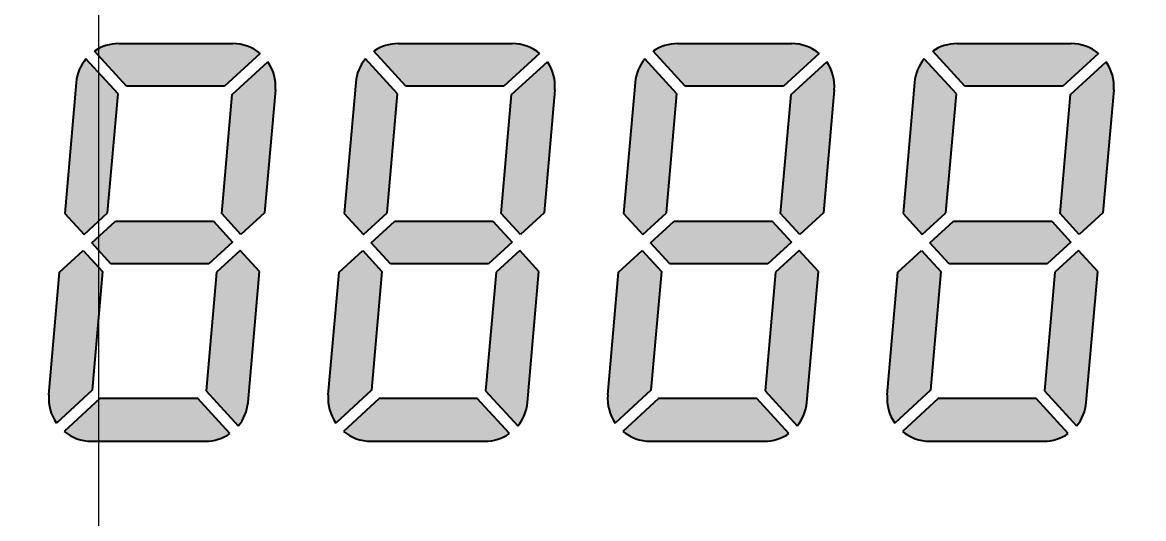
# Model space of a CAD drawing. Header units: millimetres. Extents: x 0 to 1188, y 0 to 840.
# Drawn here: x 298.41 to 313.56, y 662.41 to 669.12 of the extents above; entities that cross this region are included whole.
import ezdxf

# ---------------------------------------------------------------- set-up
doc = ezdxf.new("R2010")
doc.units = ezdxf.units.MM
doc.layers.add('5剖面线层', color=2, linetype='Continuous', lineweight=20)
doc.layers.add('7', color=7, linetype='Continuous')
doc.layers.add('DWG', color=7, linetype='Continuous')
doc.styles.add('PC_TEXTSTYLE', font='txt.shx', dxfattribs={"width": 0.8, "bigfont": 'hzfs.shx'})
doc.dimstyles.new('副本 (2) (2)TH_GBDIM', dxfattribs={"dimtxt": 3.5, "dimasz": 2.5, "dimexe": 2, "dimexo": 0, "dimgap": 1.5, "dimtad": 1, "dimtoh": 1, "dimdec": 1, "dimdsep": 46, "dimtxsty": 'PC_TEXTSTYLE', "dimcen": 2.5, "dimazin": 2, "dimtfac": 0.714286, "dimtdec": 1, "dimtmove": 0, "dimatfit": 3, "dimfxl": 1, "dimtolj": 1, "dimtzin": 0, "dimarcsym": 0})

# ---------------------------------------------------------------- blocks, each defined once
blk = doc.blocks.new('*D33')
at = {"layer": '7', "color": 0, "lineweight": -2, "ltscale": 5, "transparency": 16777216}
for p, q in [((136.3960392826853, 672.9639579835743), (136.3960392826853, 598.0191005330507)), ((462.480265652543, 672.9639579835743), (462.480265652543, 598.0191005330507)), ((459.980265652543, 600.0191005330507), (138.8960392826853, 600.0191005330507))]:
    blk.add_line(p, q, dxfattribs=at)
at = {"layer": '7', "color": 0, "ltscale": 5, "transparency": 16777216}
for points in [[(138.8960392826853, 600.4357671997174), (138.8960392826853, 599.6024338663841), (136.3960392826853, 600.0191005330507)], [(459.980265652543, 600.4357671997174), (459.980265652543, 599.6024338663841), (462.480265652543, 600.0191005330507)]]:
    blk.add_solid(points, dxfattribs=at)
at = {"layer": 'DEFPOINTS', "color": 0, "ltscale": 5, "transparency": 16777216}
for p in [(136.3960392826853, 672.9639579835743), (462.480265652543, 672.9639579835743), (136.3960392826853, 600.0191005330507)]:
    blk.add_point(p, dxfattribs=at)
at = {"layer": '7', "color": 0, "ltscale": 5, "transparency": 16777216, "insert": (299.4381524676141, 603.2691005330507), "char_height": 3.5, "attachment_point": 5, "style": 'PC_TEXTSTYLE'}
blk.add_mtext('\\A1;326.1', dxfattribs=at)
blk = doc.blocks.new('*D37')
at = {"layer": '7', "color": 0, "lineweight": -2, "ltscale": 5, "transparency": 16777216}
for p, q in [((462.9359242315647, 684.1645021548554), (504.84235959812, 684.1645021548554)), ((502.8423595981199, 636.9156089191947), (502.84235959812, 681.6645021548554)), ((299.4381509313532, 634.4156089191947), (504.8423595981199, 634.4156089191947))]:
    blk.add_line(p, q, dxfattribs=at)
at = {"layer": '7', "color": 0, "ltscale": 5, "transparency": 16777216}
for points in [[(502.4256929314533, 681.6645021548554), (503.2590262647867, 681.6645021548554), (502.84235959812, 684.1645021548554)], [(502.4256929314532, 636.9156089191947), (503.2590262647866, 636.9156089191947), (502.8423595981199, 634.4156089191947)]]:
    blk.add_solid(points, dxfattribs=at)
at = {"layer": 'DEFPOINTS', "color": 0, "ltscale": 5, "transparency": 16777216}
for p in [(462.9359242315647, 684.1645021548554), (502.84235959812, 684.1645021548554), (299.4381509313532, 634.4156089191947)]:
    blk.add_point(p, dxfattribs=at)
at = {"layer": '7', "color": 0, "ltscale": 5, "transparency": 16777216, "insert": (499.5923595981199, 660.5216670996301), "char_height": 3.5, "attachment_point": 5, "rotation": 90, "style": 'PC_TEXTSTYLE'}
blk.add_mtext('\\A1;49.7', dxfattribs=at)

msp = doc.modelspace()

# ---------------------------------------------------------------- hatches: boundary and pattern name
h = msp.add_hatch(color=256)
edge = h.paths.add_edge_path()
edge.add_line((301.3535014159874, 666.0373337059177), (301.0338976837264, 665.7444708427149))
edge.add_line((301.0338976837264, 665.7444708427147), (300.8932446673138, 664.1367995085811))
edge.add_line((300.8932446673138, 664.1367995085811), (301.3266396505827, 663.6638318790192))
edge.add_arc((300.8841620256093, 664.0329844388511), 0.5762465280000839, 320.1622556607201, 354.9999999999768)
edge.add_line((301.4582157615968, 663.982761244697), (301.6131747022476, 665.7539500411199))
edge.add_line((301.6131747022476, 665.7539500411199), (301.3535014159869, 666.0373337059173))
edge = h.paths.add_edge_path()
edge.add_line((299.2325265302064, 666.0373337059177), (299.4921998164676, 665.7539500411201))
edge.add_line((299.4921998164676, 665.7539500411199), (299.351546800055, 664.1462787069868))
edge.add_line((299.351546800055, 664.1462787069868), (298.868667206389, 663.7038010820138))
edge.add_arc((299.3416348359514, 664.0329844388507), 0.5762465280000237, 174.9999999999731, 214.8377443391902, ccw=False)
edge.add_line((298.7675810999639, 664.0832076330043), (298.912922797946, 665.7444708427147))
edge.add_line((298.912922797946, 665.7444708427147), (299.2325265302069, 666.0373337059175))
h.paths.add_polyline_path([(299.3458207983425, 666.1411487756482), (299.665424530603, 666.4340116388507), (300.9900130599957, 666.4340116388507), (301.2496863462569, 666.1506279740534), (300.930082613996, 665.8577651108508), (299.6054940846042, 665.8577651108508)])
edge = h.paths.add_edge_path()
edge.add_line((301.2439603445436, 668.1454980427147), (301.72683993821, 668.5879756676882))
edge.add_arc((301.2538723086485, 668.2587923108504), 0.5762465280000346, -5.0000000000009095, 34.83774433924401, ccw=False)
edge.add_line((301.827926044636, 668.2085691166972), (301.6825843466535, 666.5473059069866))
edge.add_line((301.682584346653, 666.5473059069864), (301.3629806143921, 666.2544430437838))
edge.add_line((301.3629806143921, 666.2544430437842), (301.1033073281309, 666.5378267085814))
edge.add_line((301.1033073281309, 666.5378267085812), (301.2439603445436, 668.1454980427147))
edge = h.paths.add_edge_path()
edge.add_line((299.8155567454213, 668.2587923108508), (299.3821617621524, 668.7317599404125))
edge.add_arc((299.7113451189902, 668.2587923108504), 0.5762465280002314, 90, 124.83774433923949, ccw=False)
edge.add_line((299.7113451189902, 668.8350388388508), (301.2538723086485, 668.8350388388508))
edge.add_arc((301.2538723086476, 668.2587923108504), 0.576246528000321, 50.16225566073541, 89.99999999997021, ccw=False)
edge.add_line((301.6230248684795, 668.7012699358238), (301.1401452748131, 668.2587923108504))
edge.add_line((301.1401452748131, 668.2587923108504), (299.8155567454218, 668.2587923108506))
edge = h.paths.add_edge_path()
edge.add_arc((299.7113451189892, 668.2587923108513), 0.5762465279997375, 140.1622556608079, 175.0000000000448)
edge.add_line((299.1372913830022, 668.3090155050045), (298.9823324423509, 666.5378267085812))
edge.add_line((298.9823324423513, 666.5378267085812), (299.2420057286125, 666.254443043784))
edge.add_line((299.2420057286125, 666.2544430437838), (299.561609460873, 666.5473059069868))
edge.add_line((299.5616094608735, 666.5473059069868), (299.7022624772848, 668.1549772411202))
edge.add_line((299.7022624772848, 668.1549772411199), (299.2688674940158, 668.6279448706819))
edge = h.paths.add_edge_path()
edge.add_line((299.4553618697859, 664.0329844388507), (298.9724822761203, 663.5905068138773))
edge.add_arc((299.3416348359514, 664.0329844388498), 0.5762465279990895, 230.1622556607396, 269.9999999999702)
edge.add_line((299.3416348359509, 663.4567379108507), (300.8841620256102, 663.4567379108507))
edge.add_arc((300.8841620256093, 664.0329844388511), 0.5762465280003585, 270, 304.8377443392331)
edge.add_line((301.2133453824471, 663.5600168092888), (300.7799503991781, 664.0329844388507))
edge.add_line((300.7799503991781, 664.0329844388507), (299.4553618697859, 664.0329844388507))
h = msp.add_hatch(color=256)
edge = h.paths.add_edge_path()
edge.add_line((305.1291632092465, 666.0373337059177), (304.809559476986, 665.7444708427149))
edge.add_line((304.8095594769851, 665.7444708427147), (304.6689064605724, 664.1367995085811))
edge.add_line((304.6689064605733, 664.1367995085811), (305.1023014438423, 663.6638318790192))
edge.add_arc((304.6598238188684, 664.0329844388511), 0.5762465280000839, 320.1622556607201, 354.9999999999768)
edge.add_line((305.2338775548559, 663.982761244697), (305.3888364955068, 665.7539500411199))
edge.add_line((305.3888364955068, 665.7539500411199), (305.129163209246, 666.0373337059173))
edge = h.paths.add_edge_path()
edge.add_line((303.008188323466, 666.0373337059177), (303.2678616097272, 665.7539500411201))
edge.add_line((303.2678616097268, 665.7539500411199), (303.1272085933141, 664.1462787069868))
edge.add_line((303.1272085933145, 664.1462787069868), (302.6443289996486, 663.7038010820138))
edge.add_arc((303.1172966292105, 664.0329844388507), 0.5762465280000237, 174.9999999999731, 214.8377443391902, ccw=False)
edge.add_line((302.543242893223, 664.0832076330043), (302.6885845912051, 665.7444708427147))
edge.add_line((302.6885845912051, 665.7444708427147), (303.008188323466, 666.0373337059175))
h.paths.add_polyline_path([(303.1214825916012, 666.1411487756482), (303.4410863238621, 666.4340116388507), (304.7656748532548, 666.4340116388507), (305.0253481395156, 666.1506279740534), (304.7057444072547, 665.8577651108508), (303.3811558778629, 665.8577651108508)])
edge = h.paths.add_edge_path()
edge.add_line((305.0196221378031, 668.1454980427147), (305.5025017314696, 668.5879756676882))
edge.add_arc((305.0295341019072, 668.2587923108504), 0.5762465280000346, -5.0000000000009095, 34.83774433924401, ccw=False)
edge.add_line((305.6035878378947, 668.2085691166972), (305.4582461399121, 666.5473059069866))
edge.add_line((305.4582461399121, 666.5473059069864), (305.1386424076512, 666.2544430437838))
edge.add_line((305.1386424076512, 666.2544430437842), (304.87896912139, 666.5378267085814))
edge.add_line((304.8789691213905, 666.5378267085812), (305.0196221378031, 668.1454980427147))
edge = h.paths.add_edge_path()
edge.add_line((303.5912185386804, 668.2587923108508), (303.1578235554115, 668.7317599404125))
edge.add_arc((303.4870069122488, 668.2587923108504), 0.5762465280002314, 90, 124.83774433923949, ccw=False)
edge.add_line((303.4870069122488, 668.8350388388508), (305.0295341019067, 668.8350388388508))
edge.add_arc((305.0295341019067, 668.2587923108504), 0.576246528000321, 50.16225566073541, 89.99999999997021, ccw=False)
edge.add_line((305.3986866617391, 668.7012699358238), (304.9158070680727, 668.2587923108504))
edge.add_line((304.9158070680727, 668.2587923108504), (303.5912185386809, 668.2587923108506))
edge = h.paths.add_edge_path()
edge.add_arc((303.4870069122488, 668.2587923108513), 0.5762465279997375, 140.1622556608079, 175.0000000000448)
edge.add_line((302.9129531762613, 668.3090155050045), (302.75799423561, 666.5378267085812))
edge.add_line((302.7579942356105, 666.5378267085812), (303.0176675218717, 666.254443043784))
edge.add_line((303.0176675218717, 666.2544430437838), (303.3372712541321, 666.5473059069868))
edge.add_line((303.3372712541321, 666.5473059069868), (303.4779242705439, 668.1549772411202))
edge.add_line((303.4779242705443, 668.1549772411199), (303.0445292872754, 668.6279448706819))
edge = h.paths.add_edge_path()
edge.add_line((303.231023663045, 664.0329844388507), (302.7481440693795, 663.5905068138773))
edge.add_arc((303.11729662921, 664.0329844388498), 0.5762465279990895, 230.1622556607396, 269.9999999999702)
edge.add_line((303.1172966292096, 663.4567379108507), (304.6598238188684, 663.4567379108507))
edge.add_arc((304.6598238188684, 664.0329844388511), 0.5762465280003585, 270, 304.8377443392331)
edge.add_line((304.9890071757058, 663.5600168092888), (304.5556121924368, 664.0329844388507))
edge.add_line((304.5556121924377, 664.0329844388507), (303.231023663045, 664.0329844388507))
h = msp.add_hatch(color=256)
edge = h.paths.add_edge_path()
edge.add_line((308.9048250025052, 666.0373337059177), (308.5852212702442, 665.7444708427149))
edge.add_line((308.5852212702442, 665.7444708427147), (308.4445682538316, 664.1367995085811))
edge.add_line((308.444568253832, 664.1367995085811), (308.877963237101, 663.6638318790192))
edge.add_arc((308.435485612128, 664.0329844388511), 0.5762465280000839, 320.1622556607201, 354.9999999999768)
edge.add_line((309.0095393481155, 663.982761244697), (309.1644982887664, 665.7539500411199))
edge.add_line((309.1644982887659, 665.7539500411199), (308.9048250025056, 666.0373337059173))
edge = h.paths.add_edge_path()
edge.add_line((306.7838501167247, 666.0373337059177), (307.0435234029859, 665.7539500411201))
edge.add_line((307.0435234029859, 665.7539500411199), (306.9028703865732, 664.1462787069868))
edge.add_line((306.9028703865732, 664.1462787069868), (306.4199907929072, 663.7038010820138))
edge.add_arc((306.8929584224701, 664.0329844388507), 0.5762465280000237, 174.9999999999731, 214.8377443391902, ccw=False)
edge.add_line((306.3189046864826, 664.0832076330043), (306.4642463844642, 665.7444708427147))
edge.add_line((306.4642463844642, 665.7444708427147), (306.7838501167247, 666.0373337059175))
h.paths.add_polyline_path([(306.8971443848608, 666.1411487756482), (307.2167481171213, 666.4340116388507), (308.541336646514, 666.4340116388507), (308.8010099327743, 666.1506279740534), (308.4814062005138, 665.8577651108508), (307.1568176711215, 665.8577651108508)])
edge = h.paths.add_edge_path()
edge.add_line((308.7952839310618, 668.1454980427147), (309.2781635247283, 668.5879756676882))
edge.add_arc((308.8051958951659, 668.2587923108504), 0.5762465280000346, -5.0000000000009095, 34.83774433924401, ccw=False)
edge.add_line((309.3792496311534, 668.2085691166972), (309.2339079331708, 666.5473059069866))
edge.add_line((309.2339079331708, 666.5473059069864), (308.9143042009104, 666.2544430437838))
edge.add_line((308.9143042009104, 666.2544430437842), (308.6546309146491, 666.5378267085814))
edge.add_line((308.6546309146496, 666.5378267085812), (308.7952839310623, 668.1454980427147))
edge = h.paths.add_edge_path()
edge.add_line((307.36688033194, 668.2587923108508), (306.9334853486711, 668.7317599404125))
edge.add_arc((307.262668705508, 668.2587923108504), 0.5762465280002314, 90, 124.83774433923949, ccw=False)
edge.add_line((307.262668705508, 668.8350388388508), (308.8051958951659, 668.8350388388508))
edge.add_arc((308.8051958951659, 668.2587923108504), 0.576246528000321, 50.16225566073541, 89.99999999997021, ccw=False)
edge.add_line((309.1743484549978, 668.7012699358238), (308.6914688613314, 668.2587923108504))
edge.add_line((308.6914688613314, 668.2587923108504), (307.36688033194, 668.2587923108506))
edge = h.paths.add_edge_path()
edge.add_arc((307.2626687055075, 668.2587923108513), 0.5762465279997375, 140.1622556608079, 175.0000000000448)
edge.add_line((306.6886149695205, 668.3090155050045), (306.5336560288691, 666.5378267085812))
edge.add_line((306.5336560288691, 666.5378267085812), (306.7933293151303, 666.254443043784))
edge.add_line((306.7933293151312, 666.2544430437838), (307.1129330473917, 666.5473059069868))
edge.add_line((307.1129330473913, 666.5473059069868), (307.253586063803, 668.1549772411202))
edge.add_line((307.253586063803, 668.1549772411199), (306.8201910805341, 668.6279448706819))
edge = h.paths.add_edge_path()
edge.add_line((307.0066854563037, 664.0329844388507), (306.5238058626381, 663.5905068138773))
edge.add_arc((306.8929584224692, 664.0329844388498), 0.5762465279990895, 230.1622556607396, 269.9999999999702)
edge.add_line((306.8929584224692, 663.4567379108507), (308.4354856121284, 663.4567379108507))
edge.add_arc((308.435485612128, 664.0329844388511), 0.5762465280003585, 270, 304.8377443392331)
edge.add_line((308.7646689689653, 663.5600168092888), (308.3312739856964, 664.0329844388507))
edge.add_line((308.3312739856964, 664.0329844388507), (307.0066854563041, 664.0329844388507))
h = msp.add_hatch(color=256)
edge = h.paths.add_edge_path()
edge.add_line((312.6804867957648, 666.0373337059177), (312.3608830635038, 665.7444708427149))
edge.add_line((312.3608830635043, 665.7444708427147), (312.2202300470916, 664.1367995085811))
edge.add_line((312.2202300470911, 664.1367995085811), (312.6536250303601, 663.6638318790192))
edge.add_arc((312.2111474053871, 664.0329844388511), 0.5762465280000839, 320.1622556607201, 354.9999999999768)
edge.add_line((312.7852011413746, 663.9827612446975), (312.9401600820255, 665.7539500411206))
edge.add_line((312.9401600820255, 665.7539500411199), (312.6804867957648, 666.0373337059173))
edge = h.paths.add_edge_path()
edge.add_line((310.5595119099838, 666.0373337059177), (310.819185196245, 665.7539500411201))
edge.add_line((310.819185196245, 665.7539500411199), (310.6785321798324, 664.1462787069868))
edge.add_line((310.6785321798328, 664.1462787069868), (310.1956525861668, 663.7038010820138))
edge.add_arc((310.6686202157292, 664.0329844388507), 0.5762465280000237, 174.9999999999731, 214.8377443391902, ccw=False)
edge.add_line((310.0945664797417, 664.0832076330043), (310.2399081777234, 665.7444708427147))
edge.add_line((310.2399081777234, 665.7444708427147), (310.5595119099843, 666.0373337059175))
h.paths.add_polyline_path([(310.6728061781199, 666.1411487756482), (310.9924099103808, 666.4340116388507), (312.3169984397731, 666.4340116388507), (312.5766717260343, 666.1506279740534), (312.2570679937734, 665.8577651108508), (310.9324794643816, 665.8577651108508)])
edge = h.paths.add_edge_path()
edge.add_line((312.5709457243214, 668.1454980427147), (313.0538253179878, 668.5879756676879))
edge.add_arc((312.5808576884259, 668.2587923108508), 0.5762465280000346, -5.0000000000009095, 34.83774433924401, ccw=False)
edge.add_line((313.1549114244134, 668.2085691166972), (313.0095697264309, 666.5473059069866))
edge.add_line((313.0095697264309, 666.5473059069868), (312.6899659941699, 666.2544430437842))
edge.add_line((312.6899659941699, 666.2544430437842), (312.4302927079087, 666.5378267085814))
edge.add_line((312.4302927079092, 666.5378267085812), (312.5709457243219, 668.1454980427147))
edge = h.paths.add_edge_path()
edge.add_line((311.1425421251992, 668.2587923108508), (310.7091471419302, 668.7317599404128))
edge.add_arc((311.0383304987676, 668.2587923108504), 0.5762465280002314, 90, 124.83774433923949, ccw=False)
edge.add_line((311.0383304987676, 668.8350388388508), (312.5808576884255, 668.8350388388508))
edge.add_arc((312.5808576884255, 668.2587923108504), 0.576246528000321, 50.16225566073541, 89.99999999997021, ccw=False)
edge.add_line((312.9500102482569, 668.7012699358238), (312.4671306545905, 668.2587923108504))
edge.add_line((312.4671306545905, 668.2587923108504), (311.1425421251992, 668.2587923108506))
edge = h.paths.add_edge_path()
edge.add_arc((311.0383304987666, 668.2587923108513), 0.5762465279997375, 140.1622556608079, 175.0000000000448)
edge.add_line((310.4642767627801, 668.3090155050045), (310.3093178221287, 666.5378267085812))
edge.add_line((310.3093178221287, 666.5378267085812), (310.5689911083899, 666.254443043784))
edge.add_line((310.5689911083904, 666.2544430437838), (310.8885948406509, 666.5473059069868))
edge.add_line((310.8885948406509, 666.5473059069868), (311.0292478570622, 668.1549772411202))
edge.add_line((311.0292478570631, 668.1549772411204), (310.5958528737941, 668.6279448706825))
edge = h.paths.add_edge_path()
edge.add_line((310.7823472495637, 664.0329844388507), (310.2994676558982, 663.5905068138773))
edge.add_arc((310.6686202157288, 664.0329844388498), 0.5762465279990895, 230.1622556607396, 269.9999999999702)
edge.add_line((310.6686202157283, 663.4567379108507), (312.2111474053876, 663.4567379108507))
edge.add_arc((312.2111474053871, 664.0329844388511), 0.5762465280003585, 270, 304.8377443392331)
edge.add_line((312.5403307622245, 663.5600168092888), (312.1069357789555, 664.0329844388505))
edge.add_line((312.1069357789555, 664.0329844388507), (310.7823472495633, 664.0329844388507))

# ---------------------------------------------------------------- linework, layer by layer
at = {"layer": '5剖面线层', "color": 1, "linetype": 'ByBlock', "ltscale": 7}
msp.add_line((299.4381509313532, 780.2287497079219), (299.4381509313532, 626.4885028937347), dxfattribs=at)
at = {"layer": 'DWG'}
for p, q in [((299.7113451189902, 668.8350388388508), (301.2538723086481, 668.8350388388508)), ((303.4870069122488, 668.8350388388508), (305.0295341019067, 668.8350388388508)), ((307.2626687055084, 668.8350388388508), (308.8051958951659, 668.8350388388508)), ((311.0383304987676, 668.8350388388508), (312.5808576884255, 668.8350388388508)), ((299.8155567454213, 668.2587923108508), (299.3821617621524, 668.7317599404128)), ((301.6230248684795, 668.7012699358243), (301.1401452748131, 668.2587923108508)), ((303.5912185386804, 668.2587923108508), (303.1578235554115, 668.7317599404128)), ((305.3986866617391, 668.7012699358243), (304.9158070680727, 668.2587923108508)), ((307.36688033194, 668.2587923108508), (306.9334853486711, 668.7317599404128)), ((309.1743484549983, 668.7012699358243), (308.6914688613318, 668.2587923108508)), ((311.1425421251992, 668.2587923108508), (310.7091471419302, 668.7317599404128)), ((312.9500102482569, 668.7012699358243), (312.4671306545905, 668.2587923108508)), ((299.7022624772848, 668.1549772411199), (299.2688674940158, 668.6279448706823)), ((301.2439603445436, 668.1454980427147), (301.72683993821, 668.5879756676882)), ((303.4779242705443, 668.1549772411199), (303.0445292872754, 668.6279448706823)), ((305.0196221378031, 668.1454980427147), (305.5025017314696, 668.5879756676882)), ((307.2535860638035, 668.1549772411199), (306.8201910805345, 668.6279448706823)), ((308.7952839310623, 668.1454980427147), (309.2781635247287, 668.5879756676882)), ((311.0292478570631, 668.1549772411199), (310.5958528737941, 668.6279448706823)), ((312.5709457243214, 668.1454980427147), (313.0538253179878, 668.5879756676882)), ((299.1372913830022, 668.3090155050045), (298.9823324423509, 666.5378267085812)), ((301.1401452748131, 668.2587923108508), (299.8155567454213, 668.2587923108508)), ((302.9129531762613, 668.3090155050045), (302.7579942356105, 666.5378267085812)), ((304.9158070680727, 668.2587923108508), (303.5912185386804, 668.2587923108508)), ((306.6886149695205, 668.3090155050045), (306.5336560288691, 666.5378267085812)), ((308.6914688613318, 668.2587923108508), (307.36688033194, 668.2587923108508)), ((310.4642767627801, 668.3090155050045), (310.3093178221287, 666.5378267085812)), ((312.4671306545905, 668.2587923108508), (311.1425421251992, 668.2587923108508)), ((299.5616094608735, 666.5473059069868), (299.7022624772848, 668.1549772411199)), ((301.1033073281309, 666.5378267085812), (301.2439603445436, 668.1454980427147)), ((301.8279260446355, 668.2085691166972), (301.682584346653, 666.5473059069864)), ((303.3372712541321, 666.5473059069868), (303.4779242705443, 668.1549772411199)), ((304.8789691213905, 666.5378267085812), (305.0196221378031, 668.1454980427147)), ((305.6035878378947, 668.2085691166972), (305.4582461399121, 666.5473059069864)), ((307.1129330473913, 666.5473059069868), (307.2535860638035, 668.1549772411199)), ((308.6546309146496, 666.5378267085812), (308.7952839310623, 668.1454980427147)), ((309.3792496311534, 668.2085691166972), (309.2339079331708, 666.5473059069864)), ((310.8885948406509, 666.5473059069868), (311.0292478570631, 668.1549772411199)), ((312.4302927079092, 666.5378267085812), (312.5709457243214, 668.1454980427147)), ((313.1549114244134, 668.2085691166972), (313.0095697264309, 666.5473059069864)), ((298.9823324423509, 666.5378267085812), (299.2420057286125, 666.2544430437838)), ((299.2420057286125, 666.2544430437838), (299.5616094608735, 666.5473059069868)), ((299.3458207983425, 666.1411487756482), (299.665424530603, 666.4340116388507)), ((299.665424530603, 666.4340116388507), (300.9900130599957, 666.4340116388507)), ((300.9900130599957, 666.4340116388507), (301.2496863462565, 666.1506279740534)), ((301.3629806143921, 666.2544430437842), (301.1033073281309, 666.5378267085812)), ((301.682584346653, 666.5473059069864), (301.3629806143921, 666.2544430437842)), ((302.7579942356105, 666.5378267085812), (303.0176675218717, 666.2544430437838)), ((303.0176675218717, 666.2544430437838), (303.3372712541321, 666.5473059069868)), ((303.1214825916016, 666.1411487756482), (303.4410863238621, 666.4340116388507)), ((303.4410863238621, 666.4340116388507), (304.7656748532548, 666.4340116388507)), ((304.7656748532548, 666.4340116388507), (305.0253481395156, 666.1506279740534)), ((305.1386424076512, 666.2544430437842), (304.8789691213905, 666.5378267085812)), ((305.4582461399121, 666.5473059069864), (305.1386424076512, 666.2544430437842)), ((306.5336560288691, 666.5378267085812), (306.7933293151312, 666.2544430437838)), ((306.7933293151312, 666.2544430437838), (307.1129330473913, 666.5473059069868)), ((306.8971443848608, 666.1411487756482), (307.2167481171213, 666.4340116388507)), ((307.2167481171213, 666.4340116388507), (308.5413366465144, 666.4340116388507)), ((308.5413366465144, 666.4340116388507), (308.8010099327743, 666.1506279740534)), ((308.9143042009104, 666.2544430437842), (308.6546309146496, 666.5378267085812)), ((309.2339079331708, 666.5473059069864), (308.9143042009104, 666.2544430437842)), ((310.3093178221287, 666.5378267085812), (310.5689911083904, 666.2544430437838)), ((310.5689911083904, 666.2544430437838), (310.8885948406509, 666.5473059069868)), ((310.6728061781199, 666.1411487756482), (310.9924099103808, 666.4340116388507)), ((310.9924099103808, 666.4340116388507), (312.3169984397731, 666.4340116388507)), ((312.3169984397731, 666.4340116388507), (312.5766717260343, 666.1506279740534)), ((312.6899659941699, 666.2544430437842), (312.4302927079092, 666.5378267085812)), ((313.0095697264309, 666.5473059069864), (312.6899659941699, 666.2544430437842)), ((299.6054940846042, 665.8577651108508), (299.3458207983425, 666.1411487756482)), ((301.2496863462565, 666.1506279740534), (300.9300826139955, 665.8577651108508)), ((303.3811558778633, 665.8577651108508), (303.1214825916016, 666.1411487756482)), ((305.0253481395156, 666.1506279740534), (304.7057444072547, 665.8577651108508)), ((307.156817671122, 665.8577651108508), (306.8971443848608, 666.1411487756482)), ((308.8010099327743, 666.1506279740534), (308.4814062005138, 665.8577651108508)), ((310.9324794643816, 665.8577651108508), (310.6728061781199, 666.1411487756482)), ((312.5766717260343, 666.1506279740534), (312.2570679937734, 665.8577651108508)), ((298.912922797946, 665.7444708427147), (299.2325265302064, 666.0373337059177)), ((299.2325265302064, 666.0373337059177), (299.4921998164676, 665.7539500411199)), ((301.3535014159874, 666.0373337059177), (301.0338976837264, 665.7444708427147)), ((301.6131747022476, 665.7539500411203), (301.3535014159874, 666.0373337059177)), ((302.6885845912051, 665.7444708427147), (303.008188323466, 666.0373337059177)), ((303.008188323466, 666.0373337059177), (303.2678616097268, 665.7539500411199)), ((305.1291632092465, 666.0373337059177), (304.8095594769851, 665.7444708427147)), ((305.3888364955072, 665.7539500411203), (305.1291632092465, 666.0373337059177)), ((306.4642463844642, 665.7444708427147), (306.7838501167251, 666.0373337059177)), ((306.7838501167251, 666.0373337059177), (307.0435234029859, 665.7539500411199)), ((308.9048250025056, 666.0373337059177), (308.5852212702447, 665.7444708427147)), ((309.1644982887659, 665.7539500411203), (308.9048250025056, 666.0373337059177)), ((310.2399081777234, 665.7444708427147), (310.5595119099838, 666.0373337059177)), ((310.5595119099838, 666.0373337059177), (310.819185196245, 665.7539500411199)), ((312.6804867957648, 666.0373337059177), (312.3608830635043, 665.7444708427147)), ((312.9401600820255, 665.7539500411203), (312.6804867957648, 666.0373337059177)), ((300.9300826139955, 665.8577651108508), (299.6054940846042, 665.8577651108508)), ((304.7057444072547, 665.8577651108508), (303.3811558778633, 665.8577651108508)), ((308.4814062005138, 665.8577651108508), (307.156817671122, 665.8577651108508)), ((312.2570679937734, 665.8577651108508), (310.9324794643816, 665.8577651108508)), ((298.7675810999639, 664.0832076330043), (298.912922797946, 665.7444708427147)), ((299.4921998164676, 665.7539500411199), (299.351546800055, 664.1462787069868)), ((301.0338976837264, 665.7444708427147), (300.8932446673138, 664.1367995085816)), ((301.4582157615968, 663.982761244697), (301.6131747022476, 665.7539500411203)), ((302.543242893223, 664.0832076330043), (302.6885845912051, 665.7444708427147)), ((303.2678616097268, 665.7539500411199), (303.1272085933145, 664.1462787069868)), ((304.8095594769851, 665.7444708427147), (304.6689064605733, 664.1367995085816)), ((305.2338775548559, 663.982761244697), (305.3888364955072, 665.7539500411203)), ((306.3189046864826, 664.0832076330043), (306.4642463844642, 665.7444708427147)), ((307.0435234029859, 665.7539500411199), (306.9028703865732, 664.1462787069868)), ((308.5852212702447, 665.7444708427147), (308.4445682538325, 664.1367995085816)), ((309.0095393481155, 663.982761244697), (309.1644982887659, 665.7539500411203)), ((310.0945664797417, 664.0832076330043), (310.2399081777234, 665.7444708427147)), ((310.819185196245, 665.7539500411199), (310.6785321798328, 664.1462787069868)), ((312.3608830635043, 665.7444708427147), (312.2202300470911, 664.1367995085816)), ((312.7852011413746, 663.982761244697), (312.9401600820255, 665.7539500411203)), ((299.351546800055, 664.1462787069868), (298.868667206389, 663.7038010820138)), ((300.8932446673138, 664.1367995085816), (301.3266396505827, 663.6638318790192)), ((303.1272085933145, 664.1462787069868), (302.6443289996486, 663.7038010820138)), ((304.6689064605733, 664.1367995085816), (305.1023014438418, 663.6638318790192)), ((306.9028703865732, 664.1462787069868), (306.4199907929077, 663.7038010820138)), ((308.4445682538325, 664.1367995085816), (308.877963237101, 663.6638318790192)), ((310.6785321798328, 664.1462787069868), (310.1956525861664, 663.7038010820138)), ((312.2202300470911, 664.1367995085816), (312.6536250303601, 663.6638318790192)), ((299.4553618697859, 664.0329844388507), (298.9724822761194, 663.5905068138773)), ((300.7799503991781, 664.0329844388507), (299.4553618697859, 664.0329844388507)), ((301.2133453824466, 663.5600168092888), (300.7799503991781, 664.0329844388507)), ((303.231023663045, 664.0329844388507), (302.7481440693795, 663.5905068138773)), ((304.5556121924377, 664.0329844388507), (303.231023663045, 664.0329844388507)), ((304.9890071757058, 663.5600168092888), (304.5556121924377, 664.0329844388507)), ((307.0066854563041, 664.0329844388507), (306.5238058626386, 663.5905068138773)), ((308.3312739856964, 664.0329844388507), (307.0066854563041, 664.0329844388507)), ((308.7646689689653, 663.5600168092888), (308.3312739856964, 664.0329844388507)), ((310.7823472495637, 664.0329844388507), (310.2994676558977, 663.5905068138773)), ((312.1069357789555, 664.0329844388507), (310.7823472495637, 664.0329844388507)), ((312.5403307622245, 663.5600168092888), (312.1069357789555, 664.0329844388507)), ((299.3416348359509, 663.4567379108507), (300.8841620256093, 663.4567379108507)), ((303.11729662921, 663.4567379108507), (304.6598238188684, 663.4567379108507)), ((306.8929584224692, 663.4567379108507), (308.435485612128, 663.4567379108507)), ((310.6686202157283, 663.4567379108507), (312.2111474053871, 663.4567379108507))]:
    msp.add_line(p, q, dxfattribs=at)
for centre, radius, start, end in [((299.7113451189897, 668.2587923108501), 0.576246528000728, 89.99999999994789, 124.8377443391978), ((301.2538723086481, 668.2587923108508), 0.5762465280000697, 50.16225566075688, 90), ((303.4870069122488, 668.2587923108508), 0.5762465280001214, 90, 124.8377443392343), ((305.0295341019072, 668.2587923108495), 0.5762465280013203, 50.16225566082004, 90.00000000005213), ((307.2626687055084, 668.2587923108508), 0.5762465280001214, 90, 124.8377443392343), ((308.8051958951663, 668.2587923108495), 0.5762465280013203, 50.16225566082004, 90.00000000005213), ((311.0383304987676, 668.2587923108508), 0.5762465280001214, 90, 124.8377443392343), ((312.5808576884255, 668.2587923108508), 0.5762465280000697, 50.16225566075688, 90), ((299.7113451189892, 668.2587923108517), 0.576246527999608, 140.162255660839, 175.0000000000591), ((301.2538723086481, 668.2587923108508), 0.5762465280001072, 355.0000000000002, 34.8377443392355), ((303.4870069122488, 668.2587923108508), 0.5762465280000448, 140.1622556607881, 174.9999999999937), ((305.0295341019076, 668.2587923108515), 0.57624652799975, 354.9999999999349, 34.83774433918807), ((307.262668705508, 668.2587923108508), 0.5762465280000448, 140.1622556607881, 174.9999999999937), ((308.8051958951663, 668.2587923108522), 0.5762465279997661, 354.999999999876, 34.83774433910857), ((311.0383304987671, 668.2587923108508), 0.5762465279996957, 140.1622556607546, 174.9999999999871), ((312.5808576884264, 668.2587923108508), 0.576246527999734, 354.9999999999937, 34.83774433926759), ((299.3416348359509, 664.0329844388502), 0.5762465279997175, 174.9999999999479, 214.8377443391881), ((300.8841620256097, 664.0329844388507), 0.5762465279996775, 320.1622556607546, 355.0000000000133), ((303.1172966292105, 664.0329844388511), 0.5762465280000747, 175.0000000000198, 214.8377443392355), ((304.6598238188689, 664.0329844388507), 0.5762465279996775, 320.1622556607546, 355.0000000000133), ((306.8929584224696, 664.0329844388502), 0.5762465279997175, 174.9999999999479, 214.8377443391881), ((308.435485612128, 664.0329844388511), 0.5762465280001328, 320.1622556607037, 354.9999999999479), ((310.6686202157288, 664.0329844388498), 0.5762465279997336, 174.999999999889, 214.8377443391004), ((312.2111474053871, 664.0329844388511), 0.5762465280001328, 320.1622556607037, 354.9999999999479), ((299.3416348359505, 664.0329844388509), 0.5762465279999865, 230.1622556608201, 270.0000000000521), ((300.8841620256093, 664.0329844388509), 0.5762465280000697, 270, 304.8377443392343), ((303.11729662921, 664.0329844388498), 0.576246527998735, 230.1622556607569, 270), ((304.6598238188684, 664.0329844388509), 0.5762465280000697, 270, 304.8377443392343), ((306.8929584224692, 664.0329844388498), 0.576246527998735, 230.1622556607569, 270), ((308.435485612128, 664.0329844388509), 0.5762465280000697, 270, 304.8377443392343), ((310.6686202157283, 664.0329844388498), 0.576246527998735, 230.1622556607569, 270), ((312.2111474053871, 664.0329844388509), 0.5762465280000697, 270, 304.8377443392343)]:
    msp.add_arc(centre, radius, start, end, dxfattribs=at)

# ---------------------------------------------------------------- dimensions: what is measured, and where the dimension line sits
at = {"layer": '7', "color": 4, "ltscale": 5}
dim = msp.add_linear_dim(base=(502.84235959812, 684.1645021548554), p1=(299.4381509313532, 634.4156089191947), p2=(462.9359242315647, 684.1645021548554), angle=90, dimstyle='副本 (2) (2)TH_GBDIM', dxfattribs=at)
dim.commit()
dim.dimension.update_dxf_attribs({"geometry": '*D37', "text_midpoint": (502.8423595981199, 660.5216670996301), "dimtype": 160})
dim = msp.add_linear_dim(base=(136.3960392826853, 600.0191005330507), p1=(462.480265652543, 672.9639579835743), p2=(136.3960392826853, 672.9639579835743), dimstyle='副本 (2) (2)TH_GBDIM', dxfattribs=at)
dim.commit()
dim.dimension.update_dxf_attribs({"geometry": '*D33', "text_midpoint": (299.4381524676141, 603.2691005330507)})

doc.saveas('drawing.dxf')
